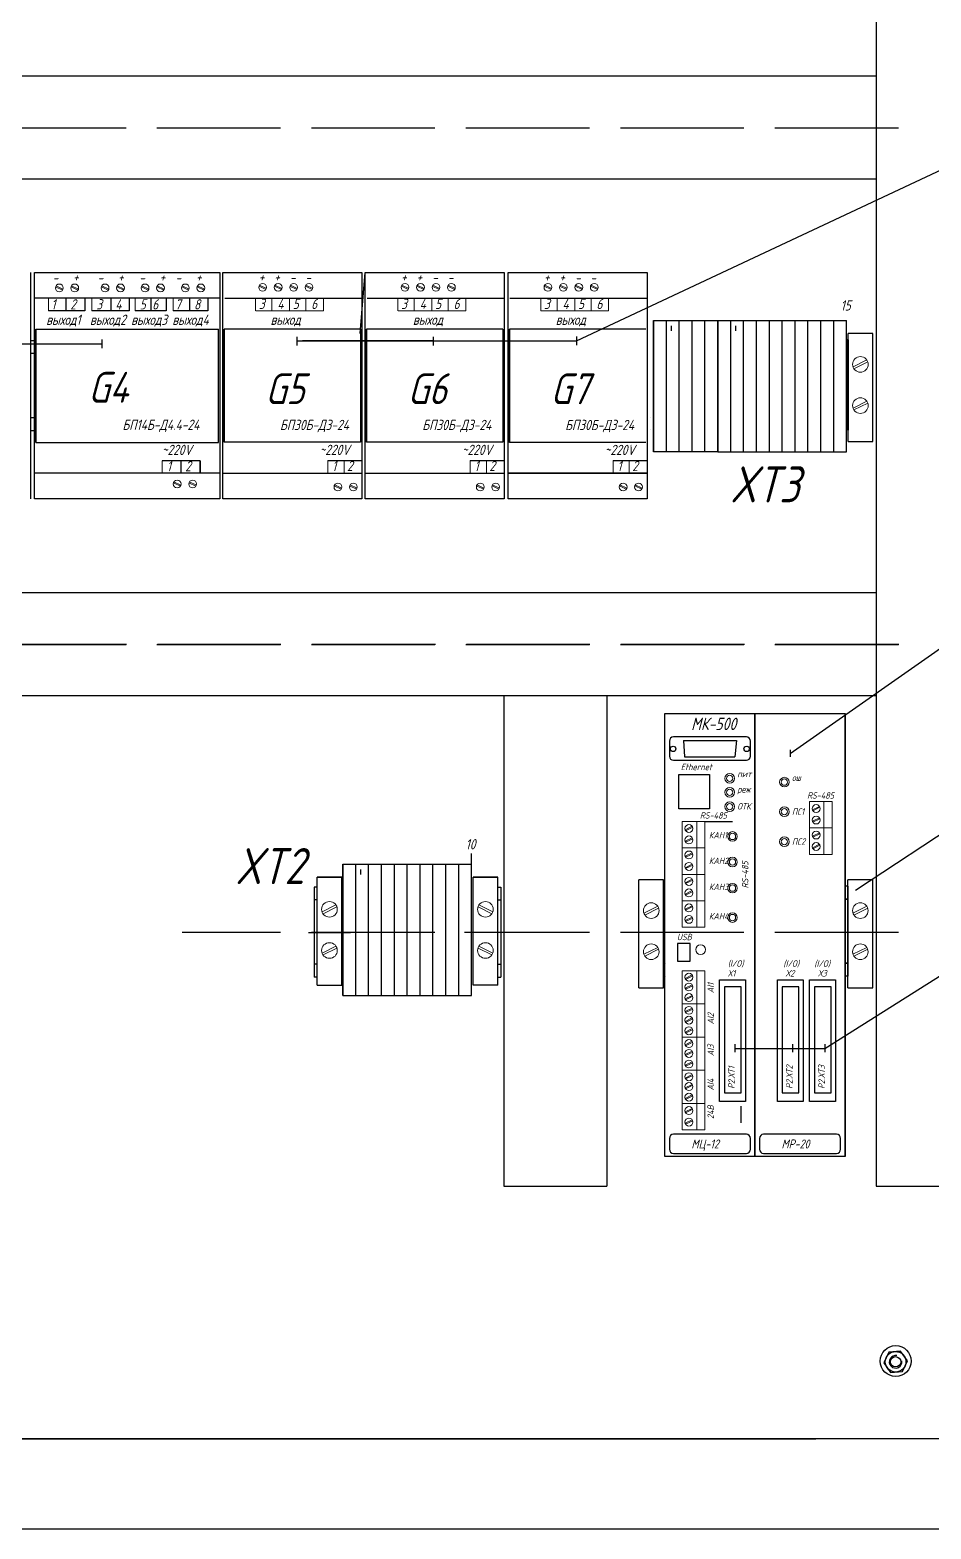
# Model space of a CAD drawing. Header units: millimetres. Extents: x 1012 to 5632, y 4 to 1530.
# Drawn here: x 1228.4 to 1315.9, y 1234.6 to 1380.2 of the extents above; entities that cross this region are included whole.
import ezdxf

# ---------------------------------------------------------------- set-up
doc = ezdxf.new("R2010")
doc.units = ezdxf.units.MM
doc.linetypes.add('ACAD_ISO02W100', pattern=[15, 12, -3])
doc.layers.add('АСУТП', color=7, linetype='Continuous')
doc.styles.add('GOST тип А', font='GOST_A.TTF', dxfattribs={"oblique": 15})
doc.styles.get("Standard").update_dxf_attribs({"font": 'GOST_A.TTF', "width": 0.8, "oblique": 15, "height": 3})

msp = doc.modelspace()

# ---------------------------------------------------------------- linework, layer by layer
at = {"color": 7, "lineweight": 30}
for p, q in [((1310.6068, 1465.7103), (1310.6068, 1267.8963)), ((1184.3568, 1375.7716), (1310.6068, 1375.7716)), ((1184.3568, 1365.7716), (1310.6068, 1365.7716)), ((1228.4878, 1356.6721), (1228.4878, 1334.6721)), ((1228.8563, 1334.6721), (1228.8563, 1356.6721)), ((1228.8563, 1334.6721), (1228.8563, 1356.6721)), ((1228.8563, 1356.6721), (1246.8563, 1356.6721)), ((1246.8563, 1356.6721), (1246.8563, 1334.6721)), ((1247.1557, 1334.6769), (1247.1557, 1356.6769)), ((1247.1557, 1356.6769), (1260.6557, 1356.6769)), ((1247.1557, 1334.6769), (1247.1557, 1356.6769)), ((1260.6557, 1356.6769), (1260.6557, 1334.6769)), ((1260.9779, 1334.6769), (1260.9779, 1356.6769)), ((1260.9779, 1356.6769), (1274.4779, 1356.6769)), ((1260.9779, 1334.6769), (1260.9779, 1356.6769)), ((1274.4779, 1356.6769), (1274.4779, 1334.6769)), ((1274.8496, 1334.6721), (1274.8496, 1356.6721)), ((1274.8496, 1356.6721), (1288.3496, 1356.6721)), ((1274.8496, 1334.6721), (1274.8496, 1356.6721)), ((1288.3496, 1356.6721), (1288.3496, 1334.6721)), ((1288.9714, 1339.2456), (1288.9714, 1351.9956)), ((1288.9714, 1351.9956), (1288.9714, 1339.2456)), ((1288.9714, 1339.2456), (1288.9714, 1351.9956)), ((1288.9714, 1339.2456), (1288.9714, 1351.9956)), ((1288.9714, 1351.9956), (1288.9714, 1339.2456)), ((1288.9714, 1339.2456), (1288.9714, 1351.9956)), ((1288.9714, 1339.2456), (1288.9714, 1351.9956)), ((1288.9714, 1339.2456), (1288.9714, 1351.9956)), ((1290.2214, 1339.2456), (1290.2214, 1351.9956)), ((1290.2214, 1339.2456), (1290.2214, 1351.9956)), ((1291.4714, 1339.2456), (1291.4714, 1351.9956)), ((1291.4714, 1339.2456), (1291.4714, 1351.9956)), ((1292.7214, 1339.2456), (1292.7214, 1351.9956)), ((1292.7214, 1339.2456), (1292.7214, 1351.9956)), ((1293.9714, 1339.2456), (1293.9714, 1351.9956)), ((1293.9714, 1339.2456), (1293.9714, 1351.9956)), ((1295.2214, 1339.2456), (1295.2214, 1351.9956)), ((1295.2214, 1351.9956), (1295.2214, 1339.2456)), ((1295.2214, 1339.2456), (1295.2214, 1351.9956)), ((1295.2214, 1339.2456), (1295.2214, 1351.9956)), ((1295.2214, 1351.9956), (1295.2214, 1339.2456)), ((1295.2214, 1339.2456), (1295.2214, 1351.9956)), ((1295.2214, 1339.2456), (1295.2214, 1351.9956)), ((1295.2214, 1339.2456), (1295.2214, 1351.9956)), ((1296.4714, 1339.2456), (1296.4714, 1351.9956)), ((1296.4714, 1339.2456), (1296.4714, 1351.9956)), ((1297.7214, 1339.2456), (1297.7214, 1351.9956)), ((1297.7214, 1339.2456), (1297.7214, 1351.9956)), ((1298.9714, 1339.2456), (1298.9714, 1351.9956)), ((1298.9714, 1339.2456), (1298.9714, 1351.9956)), ((1300.2214, 1339.2456), (1300.2214, 1351.9956)), ((1300.2214, 1339.2456), (1300.2214, 1351.9956)), ((1301.4714, 1339.2456), (1301.4714, 1351.9956)), ((1301.4714, 1339.2456), (1301.4714, 1351.9956)), ((1302.7214, 1339.2456), (1302.7214, 1351.9956)), ((1302.7214, 1339.2456), (1302.7214, 1351.9956)), ((1303.9714, 1339.2456), (1303.9714, 1351.9956)), ((1303.9714, 1339.2456), (1303.9714, 1351.9956)), ((1305.2214, 1339.2456), (1305.2214, 1351.9956)), ((1305.2214, 1339.2456), (1305.2214, 1351.9956)), ((1306.4714, 1339.2456), (1306.4714, 1351.9956)), ((1306.4714, 1339.2456), (1306.4714, 1351.9956)), ((1307.7214, 1339.2456), (1307.7214, 1351.9956)), ((1260.6232, 1350.8486), (1260.6232, 1350.8486)), ((1274.495, 1350.8438), (1274.495, 1350.8438)), ((1288.9714, 1339.2456), (1288.9714, 1350.7456)), ((1288.9714, 1350.7456), (1288.9714, 1339.2456)), ((1288.9714, 1339.2456), (1288.9714, 1350.7456)), ((1288.9714, 1339.2456), (1288.9714, 1350.7456)), ((1288.9714, 1339.2456), (1288.9714, 1350.7456)), ((1288.9714, 1350.7456), (1288.9714, 1339.2456)), ((1288.9714, 1339.2456), (1288.9714, 1350.7456)), ((1295.2214, 1339.2456), (1295.2214, 1350.7456)), ((1295.2214, 1350.7456), (1295.2214, 1339.2456)), ((1295.2214, 1339.2456), (1295.2214, 1350.7456)), ((1295.2214, 1339.2456), (1295.2214, 1350.7456)), ((1295.2214, 1339.2456), (1295.2214, 1350.7456)), ((1295.2214, 1350.7456), (1295.2214, 1339.2456)), ((1295.2214, 1339.2456), (1295.2214, 1350.7456)), ((1307.8665, 1340.2456), (1307.8665, 1350.7456)), ((1310.2665, 1350.7456), (1307.8665, 1350.7456)), ((1307.8665, 1340.2456), (1307.8665, 1350.7456)), ((1310.2665, 1340.2456), (1310.2665, 1350.7456)), ((1228.8563, 1350.0471), (1228.4878, 1350.0471)), ((1247.0854, 1350.1343), (1247.0854, 1350.1343)), ((1247.0854, 1348.8843), (1247.0854, 1348.8843)), ((1260.6232, 1348.8843), (1260.6232, 1348.8843)), ((1274.495, 1348.8795), (1274.495, 1348.8795)), ((1307.8581, 1350.1247), (1307.6926, 1350.1247)), ((1307.6926, 1348.8747), (1307.8581, 1348.8747)), ((1307.6941, 1350.1247), (1307.6941, 1350.1247)), ((1307.8581, 1350.1247), (1307.6941, 1350.1247)), ((1307.6941, 1348.8747), (1307.8581, 1348.8747)), ((1307.8581, 1348.8747), (1307.6941, 1348.8747)), ((1307.8581, 1341.3747), (1307.8581, 1350.1247)), ((1307.8665, 1350.1206), (1307.8665, 1350.1206)), ((1307.8665, 1350.1206), (1307.8665, 1341.3706)), ((1307.8665, 1348.8706), (1307.8665, 1348.8706)), ((1228.8563, 1348.7971), (1228.4878, 1348.7971)), ((1228.8563, 1342.5471), (1228.4878, 1342.5471)), ((1247.0854, 1342.6343), (1247.0854, 1342.6343)), ((1260.9076, 1342.6343), (1260.9076, 1342.6343)), ((1274.7793, 1342.6295), (1274.7793, 1342.6295)), ((1288.651, 1342.6247), (1288.651, 1342.6247)), ((1307.6785, 1342.6247), (1307.6785, 1342.6247)), ((1307.6926, 1342.6247), (1307.8581, 1342.6247)), ((1307.6941, 1342.6247), (1307.8581, 1342.6247)), ((1307.8581, 1342.6247), (1307.6941, 1342.6247)), ((1307.8665, 1342.6206), (1307.8665, 1342.6206)), ((1228.8563, 1341.2971), (1228.4878, 1341.2971)), ((1247.0854, 1341.3843), (1247.0854, 1341.3843)), ((1260.9076, 1341.3843), (1260.9076, 1341.3843)), ((1274.7793, 1341.3795), (1274.7793, 1341.3795)), ((1288.651, 1341.3747), (1288.651, 1341.3747)), ((1307.6785, 1341.3747), (1307.6785, 1341.3747)), ((1307.8425, 1341.3747), (1307.6785, 1341.3747)), ((1307.8665, 1341.3706), (1307.8665, 1341.3706)), ((1307.8665, 1340.2456), (1310.2665, 1340.2456)), ((1246.8563, 1334.6721), (1228.8563, 1334.6721)), ((1260.6557, 1334.6769), (1247.1557, 1334.6769)), ((1274.4779, 1334.6769), (1260.9779, 1334.6769)), ((1288.3496, 1334.6721), (1274.8496, 1334.6721)), ((1288.3496, 1334.6721), (1274.8496, 1334.6721)), ((1184.3568, 1325.588), (1285.1282, 1325.588)), ((1184.3568, 1325.588), (1310.6068, 1325.588)), ((1184.3568, 1315.588), (1285.1282, 1315.588)), ((1184.3568, 1315.588), (1285.1282, 1315.588)), ((1184.3568, 1315.588), (1310.6068, 1315.588)), ((1274.4323, 1315.588), (1274.4323, 1267.8963)), ((1284.4323, 1315.588), (1284.4323, 1267.8963)), ((1290.0766, 1313.8371), (1298.8266, 1313.8371)), ((1290.0766, 1270.7734), (1290.0766, 1313.8371)), ((1298.8266, 1270.7734), (1298.8266, 1313.8371)), ((1298.8266, 1313.8371), (1298.8266, 1270.7734)), ((1298.8266, 1313.8371), (1298.8266, 1270.7734)), ((1298.8266, 1270.7734), (1298.8266, 1313.8371)), ((1298.8266, 1313.8371), (1307.5766, 1313.8371)), ((1298.8266, 1270.7734), (1298.8266, 1313.8371)), ((1307.5766, 1270.7734), (1307.5766, 1313.8371)), ((1307.5766, 1313.8371), (1307.5766, 1270.7734)), ((1307.5766, 1313.8371), (1307.5766, 1270.7734)), ((1307.5766, 1270.7734), (1307.5766, 1313.8371)), ((1256.3072, 1287.4224), (1256.3072, 1297.9224)), ((1256.3072, 1297.9224), (1258.7072, 1297.9224)), ((1258.7072, 1287.4224), (1258.7072, 1297.9224)), ((1258.8072, 1286.4224), (1258.8072, 1299.1724)), ((1258.8072, 1299.1724), (1258.8072, 1286.4224)), ((1258.8072, 1286.4224), (1258.8072, 1299.1724)), ((1258.8072, 1286.4224), (1258.8072, 1299.1724)), ((1258.8072, 1299.1724), (1258.8072, 1286.4224)), ((1258.8072, 1286.4224), (1258.8072, 1299.1724)), ((1258.8072, 1286.4224), (1258.8072, 1299.1724)), ((1258.8072, 1286.4224), (1258.8072, 1299.1724)), ((1258.8072, 1286.4224), (1258.8072, 1297.9224)), ((1258.8072, 1297.9224), (1258.8072, 1286.4224)), ((1258.8072, 1286.4224), (1258.8072, 1297.9224)), ((1258.8072, 1286.4224), (1258.8072, 1297.9224)), ((1258.8072, 1286.4224), (1258.8072, 1297.9224)), ((1258.8072, 1297.9224), (1258.8072, 1286.4224)), ((1258.8072, 1286.4224), (1258.8072, 1297.9224)), ((1260.0572, 1286.4224), (1260.0572, 1299.1724)), ((1260.0572, 1286.4224), (1260.0572, 1299.1724)), ((1261.3072, 1286.4224), (1261.3072, 1299.1724)), ((1261.3072, 1286.4224), (1261.3072, 1299.1724)), ((1262.5572, 1286.4224), (1262.5572, 1299.1724)), ((1262.5572, 1286.4224), (1262.5572, 1299.1724)), ((1263.8072, 1286.4224), (1263.8072, 1299.1724)), ((1263.8072, 1286.4224), (1263.8072, 1299.1724)), ((1265.0572, 1286.4224), (1265.0572, 1299.1724)), ((1265.0572, 1286.4224), (1265.0572, 1299.1724)), ((1266.3072, 1286.4224), (1266.3072, 1299.1724)), ((1266.3072, 1286.4224), (1266.3072, 1299.1724)), ((1267.5572, 1286.4224), (1267.5572, 1299.1724)), ((1267.5572, 1286.4224), (1267.5572, 1299.1724)), ((1268.8072, 1286.4224), (1268.8072, 1299.1724)), ((1268.8072, 1286.4224), (1268.8072, 1299.1724)), ((1270.0572, 1286.4224), (1270.0572, 1299.1724)), ((1270.0572, 1286.4224), (1270.0572, 1299.1724)), ((1271.3072, 1286.4224), (1271.3072, 1299.1724)), ((1271.4523, 1287.4224), (1271.4523, 1297.9224)), ((1273.8523, 1297.9224), (1271.4523, 1297.9224)), ((1273.8523, 1287.4224), (1273.8523, 1297.9224)), ((1256.3072, 1296.9538), (1256.0268, 1296.9538)), ((1256.0268, 1296.9538), (1256.0268, 1288.2038)), ((1273.8523, 1296.9538), (1274.1327, 1296.9538)), ((1274.1327, 1296.9538), (1274.1327, 1288.2038)), ((1289.9523, 1297.6682), (1287.5523, 1297.6682)), ((1287.5523, 1287.1682), (1287.5523, 1297.6682)), ((1289.9523, 1287.1682), (1289.9523, 1297.6682)), ((1289.9643, 1297.0473), (1289.9643, 1297.0473)), ((1290.0766, 1297.0473), (1289.9643, 1297.0473)), ((1307.8499, 1297.0473), (1307.6844, 1297.0473)), ((1307.6858, 1297.0473), (1307.6858, 1297.0473)), ((1307.8499, 1297.0473), (1307.6858, 1297.0473)), ((1307.8499, 1288.2973), (1307.8499, 1297.0473)), ((1307.8583, 1287.1682), (1307.8583, 1297.6682)), ((1310.2583, 1297.6682), (1307.8583, 1297.6682)), ((1307.8583, 1297.0432), (1307.8583, 1297.0432)), ((1307.8583, 1297.0432), (1307.8583, 1288.2932)), ((1310.2583, 1287.1682), (1310.2583, 1297.6682)), ((1256.3072, 1295.7038), (1256.0268, 1295.7038)), ((1273.8523, 1295.7038), (1274.1327, 1295.7038)), ((1290.0766, 1295.7973), (1289.9643, 1295.7973)), ((1307.6844, 1295.7973), (1307.8499, 1295.7973)), ((1307.6858, 1295.7973), (1307.8499, 1295.7973)), ((1307.8499, 1295.7973), (1307.6858, 1295.7973)), ((1307.8583, 1295.7932), (1307.8583, 1295.7932)), ((1256.3072, 1289.4538), (1256.0268, 1289.4538)), ((1273.8523, 1289.4538), (1274.1327, 1289.4538)), ((1289.9628, 1289.5473), (1290.0766, 1289.5473)), ((1289.9643, 1289.5473), (1290.0766, 1289.5473)), ((1290.0766, 1289.5473), (1289.9643, 1289.5473)), ((1290.1367, 1289.5432), (1290.1367, 1289.5432)), ((1307.6844, 1289.5473), (1307.8499, 1289.5473)), ((1307.6858, 1289.5473), (1307.8499, 1289.5473)), ((1307.8499, 1289.5473), (1307.6858, 1289.5473)), ((1307.8583, 1289.5432), (1307.8583, 1289.5432)), ((1256.3072, 1288.2038), (1256.0268, 1288.2038)), ((1273.8523, 1288.2038), (1274.1327, 1288.2038)), ((1290.0766, 1288.2973), (1289.9486, 1288.2973)), ((1290.1367, 1288.2932), (1290.1367, 1288.2932)), ((1307.8343, 1288.2973), (1307.6702, 1288.2973)), ((1307.8583, 1288.2932), (1307.8583, 1288.2932)), ((1256.3072, 1287.4224), (1258.7072, 1287.4224)), ((1273.8523, 1287.4224), (1271.4523, 1287.4224)), ((1287.5523, 1287.1682), (1289.9523, 1287.1682)), ((1307.8583, 1287.1682), (1310.2583, 1287.1682)), ((1298.8266, 1270.7734), (1290.0766, 1270.7734)), ((1307.5766, 1270.7734), (1298.8266, 1270.7734)), ((1274.4323, 1267.8963), (1284.4323, 1267.8963)), ((1310.6068, 1267.8963), (1320.6068, 1267.8963)), ((1319.6068, 1243.3302), (1175.3568, 1243.3302)), ((1328.7318, 1234.5802), (1166.2318, 1234.5802))]:
    msp.add_line(p, q, dxfattribs=at)
at = {"color": 7}
for p, q in [((1281.5111, 1350.0403), (1333.7457, 1374.5822)), ((1247.1557, 1350.0471), (1247.1557, 1356.6769)), ((1260.5008, 1350.7614), (1260.9779, 1356.6769)), ((1246.8563, 1354.1721), (1228.8563, 1354.1721)), ((1231.9029, 1354.1721), (1231.9029, 1352.9563)), ((1233.7448, 1354.1721), (1233.7448, 1352.9563)), ((1236.2695, 1354.1721), (1236.2695, 1352.9563)), ((1238.0482, 1354.1721), (1238.0482, 1352.9563)), ((1240.1678, 1354.1721), (1240.1678, 1352.9563)), ((1241.6433, 1354.1721), (1241.6433, 1352.9563)), ((1243.918, 1354.1721), (1243.918, 1352.9563)), ((1245.6967, 1354.1721), (1245.6967, 1352.9563)), ((1247.3376, 1354.1769), (1260.588, 1354.1769)), ((1250.3334, 1354.1769), (1256.9199, 1354.1769)), ((1250.3334, 1354.1769), (1256.9199, 1354.1769)), ((1250.3334, 1354.1769), (1256.9199, 1354.1769)), ((1250.3334, 1354.1769), (1256.9199, 1354.1769)), ((1261.1598, 1354.1769), (1274.4102, 1354.1769)), ((1264.1555, 1354.1769), (1270.742, 1354.1769)), ((1264.1555, 1354.1769), (1270.742, 1354.1769)), ((1264.1555, 1354.1769), (1270.742, 1354.1769)), ((1264.1555, 1354.1769), (1270.742, 1354.1769)), ((1275.0315, 1354.1721), (1288.2819, 1354.1721)), ((1278.0273, 1354.1721), (1284.6137, 1354.1721)), ((1278.0273, 1354.1721), (1284.6137, 1354.1721)), ((1278.0273, 1354.1721), (1284.6137, 1354.1721)), ((1278.0273, 1354.1721), (1284.6137, 1354.1721)), ((1231.9029, 1352.9563), (1230.2227, 1352.9563)), ((1233.7448, 1352.9563), (1231.9029, 1352.9563)), ((1236.2695, 1352.9563), (1234.4277, 1352.9563)), ((1238.0482, 1352.9563), (1236.2695, 1352.9563)), ((1240.4846, 1352.9563), (1238.6428, 1352.9563)), ((1241.6433, 1352.9563), (1240.4846, 1352.9563)), ((1243.918, 1352.9563), (1242.3262, 1352.9563)), ((1245.6967, 1352.9563), (1243.918, 1352.9563)), ((1288.9714, 1351.9956), (1288.9714, 1351.9956)), ((1288.9714, 1351.9956), (1297.7214, 1351.9956)), ((1295.2214, 1351.9956), (1295.2214, 1351.9956)), ((1295.2214, 1351.9956), (1307.7214, 1351.9956)), ((1228.9813, 1351.1721), (1228.9813, 1340.1721)), ((1228.9813, 1340.1721), (1228.9813, 1351.1721)), ((1228.9813, 1351.1721), (1246.7313, 1351.1721)), ((1246.7313, 1340.1721), (1246.7313, 1351.1721)), ((1260.5307, 1351.1769), (1247.2807, 1351.1769)), ((1247.2807, 1340.1769), (1247.2807, 1351.1769)), ((1247.2807, 1351.1769), (1247.2807, 1340.1769)), ((1260.5307, 1351.1769), (1247.2807, 1351.1769)), ((1254.3289, 1350.4333), (1254.3289, 1349.5968)), ((1260.5307, 1351.1769), (1260.5307, 1340.1769)), ((1274.3529, 1351.1769), (1261.1029, 1351.1769)), ((1261.1029, 1340.1769), (1261.1029, 1351.1769)), ((1261.1029, 1351.1769), (1261.1029, 1340.1769)), ((1274.3529, 1351.1769), (1261.1029, 1351.1769)), ((1267.5765, 1350.4333), (1267.5765, 1349.5968)), ((1274.3529, 1351.1769), (1274.3529, 1340.1769)), ((1288.2246, 1351.1721), (1274.9746, 1351.1721)), ((1274.9746, 1340.1721), (1274.9746, 1351.1721)), ((1274.9746, 1351.1721), (1274.9746, 1340.1721)), ((1288.2246, 1351.1721), (1274.9746, 1351.1721)), ((1281.5111, 1350.4494), (1281.5111, 1349.6128)), ((1290.6995, 1351.4964), (1290.6995, 1350.9964)), ((1296.9495, 1351.4964), (1296.9495, 1350.9964)), ((1217.4892, 1349.747), (1235.3743, 1349.7315)), ((1235.3987, 1350.1625), (1235.3987, 1349.326)), ((1254.3289, 1350.0403), (1281.5111, 1350.0403)), ((1267.5765, 1350.0403), (1254.9009, 1350.0403)), ((1281.5111, 1350.1523), (1281.5111, 1350.1523)), ((1228.9813, 1340.1721), (1246.7313, 1340.1721)), ((1260.5307, 1340.1769), (1247.2807, 1340.1769)), ((1274.3529, 1340.1769), (1261.1029, 1340.1769)), ((1288.2246, 1340.1721), (1274.9746, 1340.1721)), ((1295.2214, 1339.2456), (1288.9714, 1339.2456)), ((1295.2214, 1339.2456), (1307.7214, 1339.2456)), ((1307.7214, 1339.2456), (1307.7214, 1339.2456)), ((1243.3467, 1337.1721), (1228.8563, 1337.1721)), ((1243.0967, 1338.388), (1241.2549, 1338.388)), ((1244.9386, 1338.388), (1243.0967, 1338.388)), ((1243.0967, 1337.1721), (1243.0967, 1338.388)), ((1246.8563, 1337.1721), (1243.0967, 1337.1721)), ((1244.9386, 1338.388), (1244.9386, 1337.1721)), ((1244.9386, 1337.1721), (1244.9386, 1338.388)), ((1247.1557, 1337.1769), (1260.6557, 1337.1769)), ((1257.3484, 1338.4061), (1260.6644, 1338.4061)), ((1258.1224, 1338.4061), (1260.6644, 1338.4061)), ((1258.1224, 1338.4061), (1260.6644, 1338.4061)), ((1258.1224, 1338.4061), (1260.6644, 1338.4061)), ((1260.9779, 1337.1769), (1274.4779, 1337.1769)), ((1271.1706, 1338.4061), (1274.4866, 1338.4061)), ((1271.9446, 1338.4061), (1274.4866, 1338.4061)), ((1271.9446, 1338.4061), (1274.4866, 1338.4061)), ((1271.9446, 1338.4061), (1274.4866, 1338.4061)), ((1288.3496, 1337.1721), (1274.8496, 1337.1721)), ((1274.8496, 1337.1721), (1288.3496, 1337.1721)), ((1285.0423, 1338.4014), (1288.3583, 1338.4014)), ((1285.8163, 1338.4014), (1288.3583, 1338.4014)), ((1285.8163, 1338.4014), (1288.3583, 1338.4014)), ((1285.8163, 1338.4014), (1288.3583, 1338.4014)), ((1302.2326, 1309.9206), (1333.4886, 1331.871)), ((1333.0805, 1312.8102), (1308.5923, 1296.6252)), ((1291.8766, 1311.2155), (1297.0109, 1311.2155)), ((1291.8766, 1311.2155), (1291.9963, 1309.6134)), ((1297.0271, 1311.2155), (1296.8627, 1309.6134)), ((1297.0109, 1311.2155), (1297.0271, 1311.2155)), ((1291.9963, 1309.6134), (1296.8627, 1309.6134)), ((1302.2326, 1310.2954), (1302.2326, 1309.6224)), ((1291.4463, 1307.8934), (1294.4064, 1307.8934)), ((1291.4463, 1304.5661), (1291.4463, 1307.8929)), ((1294.4064, 1307.8934), (1294.4064, 1304.5661)), ((1294.4064, 1304.5661), (1291.4463, 1304.5661)), ((1293.9578, 1303.3363), (1296.6348, 1303.3363)), ((1271.3072, 1299.1724), (1271.3072, 1300.2155)), ((1258.7072, 1297.9224), (1256.3072, 1297.9224)), ((1258.8072, 1299.1724), (1258.8072, 1299.1724)), ((1258.8072, 1299.1724), (1271.3072, 1299.1724)), ((1260.5354, 1298.6731), (1260.5354, 1298.1731)), ((1271.4523, 1297.9224), (1273.8523, 1297.9224)), ((1305.6121, 1281.2773), (1333.1285, 1298.6817)), ((1255.4639, 1292.5444), (1259.5367, 1292.5444)), ((1274.6956, 1292.5444), (1270.6229, 1292.5444)), ((1291.2937, 1291.4725), (1291.2937, 1289.743)), ((1292.5465, 1291.4725), (1291.2937, 1291.4725)), ((1292.5465, 1289.743), (1292.5465, 1291.4725)), ((1291.2937, 1289.743), (1292.5465, 1289.743)), ((1258.8072, 1286.4224), (1271.3072, 1286.4224)), ((1271.3072, 1286.4224), (1271.3072, 1286.4224)), ((1296.8621, 1281.2773), (1305.6121, 1281.2773)), ((1297.4686, 1275.6837), (1297.4686, 1274.0628)), ((1215.8443, 1243.3302), (1304.7235, 1243.3302))]:
    msp.add_line(p, q, dxfattribs=at)
at = {"color": 7, "linetype": 'ACAD_ISO02W100'}
for p, q in [((1312.7537, 1370.6943), (1181.5264, 1370.6943)), ((1312.7537, 1320.5108), (1181.5264, 1320.5108)), ((1312.7983, 1320.5254), (1181.571, 1320.5254)), ((1312.7537, 1292.5444), (1243.1867, 1292.5444))]:
    msp.add_line(p, q, dxfattribs=at)
at = {"color": 7, "linetype": 'Continuous', "lineweight": 0}
for p, q in [((1231.5837, 1354.9624), (1230.9107, 1355.2978)), ((1231.5837, 1354.9624), (1230.9107, 1355.2978)), ((1231.6296, 1355.0547), (1230.9567, 1355.39)), ((1231.6296, 1355.0547), (1230.9567, 1355.39)), ((1233.0837, 1354.9624), (1232.4107, 1355.2978)), ((1233.0837, 1354.9624), (1232.4107, 1355.2978)), ((1233.1296, 1355.0547), (1232.4567, 1355.39)), ((1233.1296, 1355.0547), (1232.4567, 1355.39)), ((1236.0289, 1354.9624), (1235.3559, 1355.2978)), ((1236.0289, 1354.9624), (1235.3559, 1355.2978)), ((1236.0748, 1355.0547), (1235.4019, 1355.39)), ((1236.0748, 1355.0547), (1235.4019, 1355.39)), ((1237.5289, 1354.9624), (1236.8559, 1355.2978)), ((1237.5289, 1354.9624), (1236.8559, 1355.2978)), ((1237.5748, 1355.0547), (1236.9019, 1355.39)), ((1237.5748, 1355.0547), (1236.9019, 1355.39)), ((1239.9129, 1354.9624), (1239.2399, 1355.2978)), ((1239.9129, 1354.9624), (1239.2399, 1355.2978)), ((1239.9588, 1355.0547), (1239.2858, 1355.39)), ((1239.9588, 1355.0547), (1239.2858, 1355.39)), ((1241.4129, 1354.9624), (1240.7399, 1355.2978)), ((1241.4129, 1354.9624), (1240.7399, 1355.2978)), ((1241.4588, 1355.0547), (1240.7858, 1355.39)), ((1241.4588, 1355.0547), (1240.7858, 1355.39)), ((1243.8269, 1354.9624), (1243.154, 1355.2978)), ((1243.8269, 1354.9624), (1243.154, 1355.2978)), ((1243.8729, 1355.0547), (1243.1999, 1355.39)), ((1243.8729, 1355.0547), (1243.1999, 1355.39)), ((1245.3269, 1354.9624), (1244.654, 1355.2978)), ((1245.3269, 1354.9624), (1244.654, 1355.2978)), ((1245.3729, 1355.0547), (1244.6999, 1355.39)), ((1245.3729, 1355.0547), (1244.6999, 1355.39)), ((1251.3385, 1355.0248), (1250.6656, 1355.3601)), ((1251.3385, 1355.0248), (1250.6656, 1355.3601)), ((1251.3845, 1355.117), (1250.7115, 1355.4523)), ((1251.3845, 1355.117), (1250.7115, 1355.4523)), ((1252.8385, 1355.0248), (1252.1656, 1355.3601)), ((1252.8385, 1355.0248), (1252.1656, 1355.3601)), ((1252.8845, 1355.117), (1252.2115, 1355.4523)), ((1252.8845, 1355.117), (1252.2115, 1355.4523)), ((1254.3385, 1355.0248), (1253.6656, 1355.3601)), ((1254.3385, 1355.0248), (1253.6656, 1355.3601)), ((1254.3845, 1355.117), (1253.7115, 1355.4523)), ((1254.3845, 1355.117), (1253.7115, 1355.4523)), ((1255.8385, 1355.0248), (1255.1656, 1355.3601)), ((1255.8385, 1355.0248), (1255.1656, 1355.3601)), ((1255.8845, 1355.117), (1255.2115, 1355.4523)), ((1255.8845, 1355.117), (1255.2115, 1355.4523)), ((1265.1607, 1355.0248), (1264.4877, 1355.3601)), ((1265.1607, 1355.0248), (1264.4877, 1355.3601)), ((1265.2066, 1355.117), (1264.5337, 1355.4523)), ((1265.2066, 1355.117), (1264.5337, 1355.4523)), ((1266.6607, 1355.0248), (1265.9877, 1355.3601)), ((1266.6607, 1355.0248), (1265.9877, 1355.3601)), ((1266.7066, 1355.117), (1266.0337, 1355.4523)), ((1266.7066, 1355.117), (1266.0337, 1355.4523)), ((1268.1607, 1355.0248), (1267.4877, 1355.3601)), ((1268.1607, 1355.0248), (1267.4877, 1355.3601)), ((1268.2066, 1355.117), (1267.5337, 1355.4523)), ((1268.2066, 1355.117), (1267.5337, 1355.4523)), ((1269.6607, 1355.0248), (1268.9877, 1355.3601)), ((1269.6607, 1355.0248), (1268.9877, 1355.3601)), ((1269.7066, 1355.117), (1269.0337, 1355.4523)), ((1269.7066, 1355.117), (1269.0337, 1355.4523)), ((1279.0324, 1355.02), (1278.3594, 1355.3553)), ((1279.0324, 1355.02), (1278.3594, 1355.3553)), ((1279.0784, 1355.1122), (1278.4054, 1355.4475)), ((1279.0784, 1355.1122), (1278.4054, 1355.4475)), ((1280.5324, 1355.02), (1279.8594, 1355.3553)), ((1280.5324, 1355.02), (1279.8594, 1355.3553)), ((1280.5784, 1355.1122), (1279.9054, 1355.4475)), ((1280.5784, 1355.1122), (1279.9054, 1355.4475)), ((1282.0324, 1355.02), (1281.3594, 1355.3553)), ((1282.0324, 1355.02), (1281.3594, 1355.3553)), ((1282.0784, 1355.1122), (1281.4054, 1355.4475)), ((1282.0784, 1355.1122), (1281.4054, 1355.4475)), ((1283.5324, 1355.02), (1282.8594, 1355.3553)), ((1283.5324, 1355.02), (1282.8594, 1355.3553)), ((1283.5784, 1355.1122), (1282.9054, 1355.4475)), ((1283.5784, 1355.1122), (1282.9054, 1355.4475)), ((1228.8563, 1354.1721), (1245.6063, 1354.1721)), ((1230.2227, 1354.1721), (1230.2227, 1352.9563)), ((1230.2227, 1352.9563), (1230.2227, 1354.1721)), ((1231.9029, 1352.9563), (1231.9029, 1354.1721)), ((1231.9029, 1354.1721), (1233.7448, 1354.1721)), ((1234.4277, 1352.9563), (1234.4277, 1354.1721)), ((1234.4277, 1354.1721), (1236.2695, 1354.1721)), ((1236.2695, 1352.9563), (1236.2695, 1354.1721)), ((1236.2695, 1354.1721), (1238.0482, 1354.1721)), ((1238.6428, 1352.9563), (1238.6428, 1354.1721)), ((1238.6428, 1354.1721), (1240.4846, 1354.1721)), ((1240.4846, 1354.1721), (1241.6433, 1354.1721)), ((1242.0762, 1354.1721), (1243.918, 1354.1721)), ((1242.3262, 1352.9563), (1242.3262, 1354.1721)), ((1243.918, 1352.9563), (1243.918, 1354.1721)), ((1243.918, 1354.1721), (1245.6967, 1354.1721)), ((1250.3334, 1354.1769), (1250.3334, 1352.9611)), ((1251.9194, 1354.1769), (1251.9194, 1352.9611)), ((1253.6266, 1354.1769), (1253.6266, 1352.9611)), ((1255.2126, 1354.1769), (1255.2126, 1352.9611)), ((1256.9199, 1354.1769), (1256.9199, 1352.9611)), ((1264.1555, 1354.1769), (1264.1555, 1352.9611)), ((1265.7415, 1354.1769), (1265.7415, 1352.9611)), ((1267.4488, 1354.1769), (1267.4488, 1352.9611)), ((1269.0348, 1354.1769), (1269.0348, 1352.9611)), ((1270.742, 1354.1769), (1270.742, 1352.9611)), ((1278.0273, 1354.1721), (1278.0273, 1352.9563)), ((1279.6133, 1354.1721), (1279.6133, 1352.9563)), ((1281.3205, 1354.1721), (1281.3205, 1352.9563)), ((1282.9065, 1354.1721), (1282.9065, 1352.9563)), ((1284.6137, 1354.1721), (1284.6137, 1352.9563)), ((1253.6266, 1352.9611), (1250.3534, 1352.9611)), ((1256.9199, 1352.9611), (1253.6466, 1352.9611)), ((1267.4488, 1352.9611), (1264.1755, 1352.9611)), ((1270.742, 1352.9611), (1267.4688, 1352.9611)), ((1281.3205, 1352.9563), (1278.0473, 1352.9563)), ((1284.6137, 1352.9563), (1281.3405, 1352.9563)), ((1308.3476, 1347.5025), (1309.6935, 1348.1731)), ((1308.4395, 1347.318), (1309.7854, 1347.9887)), ((1308.3476, 1343.5025), (1309.6935, 1344.1731)), ((1308.4395, 1343.318), (1309.7854, 1343.9887)), ((1241.2549, 1338.388), (1241.2549, 1337.1721)), ((1241.2549, 1337.1721), (1243.0967, 1337.1721)), ((1243.0967, 1338.388), (1243.0967, 1337.1721)), ((1243.0967, 1337.1721), (1244.9386, 1337.1721)), ((1257.3484, 1338.4061), (1257.3484, 1337.1903)), ((1260.6644, 1337.1903), (1257.3484, 1337.1903)), ((1258.9303, 1338.4061), (1258.9303, 1337.1903)), ((1260.6644, 1338.4061), (1260.6644, 1337.1903)), ((1271.1706, 1338.4061), (1271.1706, 1337.1903)), ((1274.4866, 1337.1903), (1271.1706, 1337.1903)), ((1272.7524, 1338.4061), (1272.7524, 1337.1903)), ((1274.4866, 1338.4061), (1274.4866, 1337.1903)), ((1285.0423, 1338.4014), (1285.0423, 1337.1855)), ((1288.3583, 1337.1855), (1285.0423, 1337.1855)), ((1286.6241, 1338.4014), (1286.6241, 1337.1855)), ((1287.3667, 1337.1721), (1288.3496, 1337.1721)), ((1288.3583, 1338.4014), (1288.3583, 1337.1855)), ((1243.0319, 1335.9154), (1242.3589, 1336.2507)), ((1243.0319, 1335.9154), (1242.3589, 1336.2507)), ((1243.0778, 1336.0076), (1242.4048, 1336.3429)), ((1243.0778, 1336.0076), (1242.4048, 1336.3429)), ((1244.5319, 1335.9154), (1243.8589, 1336.2507)), ((1244.5319, 1335.9154), (1243.8589, 1336.2507)), ((1244.5778, 1336.0076), (1243.9048, 1336.3429)), ((1244.5778, 1336.0076), (1243.9048, 1336.3429)), ((1258.6405, 1335.6236), (1257.9675, 1335.9589)), ((1258.6405, 1335.6236), (1257.9675, 1335.9589)), ((1258.6864, 1335.7159), (1258.0135, 1336.0512)), ((1258.6864, 1335.7159), (1258.0135, 1336.0512)), ((1260.1405, 1335.6236), (1259.4675, 1335.9589)), ((1260.1405, 1335.6236), (1259.4675, 1335.9589)), ((1260.1864, 1335.7159), (1259.5135, 1336.0512)), ((1260.1864, 1335.7159), (1259.5135, 1336.0512)), ((1272.4626, 1335.6236), (1271.7897, 1335.9589)), ((1272.4626, 1335.6236), (1271.7897, 1335.9589)), ((1272.5086, 1335.7159), (1271.8356, 1336.0512)), ((1272.5086, 1335.7159), (1271.8356, 1336.0512)), ((1273.9626, 1335.6236), (1273.2897, 1335.9589)), ((1273.9626, 1335.6236), (1273.2897, 1335.9589)), ((1274.0086, 1335.7159), (1273.3356, 1336.0512)), ((1274.0086, 1335.7159), (1273.3356, 1336.0512)), ((1286.3344, 1335.6188), (1285.6614, 1335.9542)), ((1286.3344, 1335.6188), (1285.6614, 1335.9542)), ((1286.3803, 1335.7111), (1285.7074, 1336.0464)), ((1286.3803, 1335.7111), (1285.7074, 1336.0464)), ((1287.8344, 1335.6188), (1287.1614, 1335.9542)), ((1287.8344, 1335.6188), (1287.1614, 1335.9542)), ((1287.8803, 1335.7111), (1287.2074, 1336.0464)), ((1287.8803, 1335.7111), (1287.2074, 1336.0464)), ((1305.5277, 1305.2712), (1305.5277, 1302.6991)), ((1304.4078, 1304.4622), (1305.0892, 1304.8017)), ((1304.4078, 1303.3485), (1305.0892, 1303.688)), ((1304.4544, 1304.3689), (1305.1357, 1304.7084)), ((1292.0483, 1302.5273), (1292.7297, 1302.8668)), ((1292.0948, 1302.4339), (1292.7762, 1302.7734)), ((1293.1681, 1303.3363), (1293.1681, 1300.7642)), ((1304.4078, 1301.8901), (1305.0892, 1302.2296)), ((1304.4544, 1303.2551), (1305.1357, 1303.5946)), ((1305.5277, 1302.6991), (1305.5277, 1300.127)), ((1292.0483, 1301.4135), (1292.7297, 1301.753)), ((1292.0948, 1301.3201), (1292.7762, 1301.6597)), ((1293.1681, 1300.7642), (1293.1681, 1298.1921)), ((1304.4078, 1300.7764), (1305.0892, 1301.1159)), ((1304.4544, 1301.7968), (1305.1357, 1302.1363)), ((1304.4544, 1300.683), (1305.1357, 1301.0225)), ((1292.0483, 1299.9552), (1292.7297, 1300.2947)), ((1292.0948, 1299.8618), (1292.7762, 1300.2013)), ((1292.0483, 1298.8414), (1292.7297, 1299.1809)), ((1292.0948, 1298.748), (1292.7762, 1299.0876)), ((1293.1681, 1298.1921), (1293.1681, 1295.62)), ((1292.0483, 1297.3831), (1292.7297, 1297.7226)), ((1292.0483, 1296.2693), (1292.7297, 1296.6088)), ((1292.0948, 1297.2897), (1292.7762, 1297.6292)), ((1292.0948, 1296.1759), (1292.7762, 1296.5155)), ((1256.7883, 1294.5506), (1258.1342, 1295.2213)), ((1256.8802, 1294.3662), (1258.2262, 1295.0368)), ((1273.2794, 1294.3662), (1271.9334, 1295.0368)), ((1273.3713, 1294.5506), (1272.0253, 1295.2213)), ((1288.0334, 1294.4251), (1289.3793, 1295.0957)), ((1292.0483, 1294.811), (1292.7297, 1295.1505)), ((1292.0948, 1294.7176), (1292.7762, 1295.0571)), ((1293.1681, 1295.62), (1293.1681, 1293.0479)), ((1308.3393, 1294.4251), (1309.6853, 1295.0957)), ((1288.1253, 1294.2406), (1289.4712, 1294.9112)), ((1292.0483, 1293.6972), (1292.7297, 1294.0367)), ((1292.0948, 1293.6038), (1292.7762, 1293.9434)), ((1308.4312, 1294.2406), (1309.7772, 1294.9112)), ((1256.7883, 1290.5506), (1258.1342, 1291.2213)), ((1256.8802, 1290.3662), (1258.2262, 1291.0368)), ((1273.2794, 1290.3662), (1271.9334, 1291.0368)), ((1273.3713, 1290.5506), (1272.0253, 1291.2213)), ((1288.0334, 1290.4251), (1289.3793, 1291.0957)), ((1288.1253, 1290.2406), (1289.4712, 1290.9112)), ((1308.3393, 1290.4251), (1309.6853, 1291.0957)), ((1308.4312, 1290.2406), (1309.7772, 1290.9112)), ((1292.0483, 1288.0829), (1292.7297, 1288.4224)), ((1292.0948, 1287.9895), (1292.7762, 1288.329)), ((1293.1681, 1288.8307), (1293.1681, 1285.6043)), ((1292.0483, 1287.1262), (1292.7297, 1287.4657)), ((1292.0483, 1286.0975), (1292.7297, 1286.437)), ((1292.0948, 1287.0328), (1292.7762, 1287.3724)), ((1292.0948, 1286.0041), (1292.7762, 1286.3436)), ((1292.0483, 1284.8564), (1292.7297, 1285.1959)), ((1292.0948, 1284.763), (1292.7762, 1285.1025)), ((1293.1681, 1285.6043), (1293.1681, 1282.3778)), ((1292.0483, 1283.8998), (1292.7297, 1284.2393)), ((1292.0948, 1283.8064), (1292.7762, 1284.1459)), ((1292.0483, 1282.871), (1292.7297, 1283.2106)), ((1292.0483, 1281.6299), (1292.7297, 1281.9695)), ((1292.0948, 1282.7777), (1292.7762, 1283.1172)), ((1292.0948, 1281.5366), (1292.7762, 1281.8761)), ((1293.1681, 1282.3778), (1293.1681, 1279.1514)), ((1292.0483, 1280.6733), (1292.7297, 1281.0128)), ((1292.0948, 1280.5799), (1292.7762, 1280.9194)), ((1292.0483, 1279.6446), (1292.7297, 1279.9841)), ((1292.0948, 1279.5512), (1292.7762, 1279.8907)), ((1293.1681, 1279.1514), (1293.1681, 1275.9249)), ((1292.0483, 1278.4035), (1292.7297, 1278.743)), ((1292.0483, 1277.4468), (1292.7297, 1277.7864)), ((1292.0948, 1278.3101), (1292.7762, 1278.6496)), ((1292.0948, 1277.3535), (1292.7762, 1277.693)), ((1292.0483, 1276.4181), (1292.7297, 1276.7576)), ((1292.0948, 1276.3248), (1292.7762, 1276.6643)), ((1292.0483, 1275.1159), (1292.7297, 1275.4554)), ((1292.0948, 1275.0225), (1292.7762, 1275.362)), ((1293.1681, 1275.9249), (1293.1681, 1273.3528)), ((1292.0483, 1274.0021), (1292.7297, 1274.3417)), ((1292.0948, 1273.9088), (1292.7762, 1274.2483))]:
    msp.add_line(p, q, dxfattribs=at)
at = {"color": 7}
for points in [[(1290.9141, 1309.2765), (1297.9891, 1309.2765, 0.41421356), (1298.3891, 1309.6765), (1298.3891, 1311.1434, 0.41421356), (1297.9891, 1311.5434), (1290.9141, 1311.5434, 0.41421356), (1290.5141, 1311.1434), (1290.5141, 1309.6765, 0.41421356)], [(1290.9141, 1271.0842), (1297.9891, 1271.0842, 0.41421356), (1298.3891, 1271.4842), (1298.3891, 1272.5385, 0.41421356), (1297.9891, 1272.9385), (1290.9141, 1272.9385, 0.41421356), (1290.5141, 1272.5385), (1290.5141, 1271.4842, 0.41421356)], [(1299.6641, 1271.0842), (1306.7391, 1271.0842, 0.41421356), (1307.1391, 1271.4842), (1307.1391, 1272.5385, 0.41421356), (1306.7391, 1272.9385), (1299.6641, 1272.9385, 0.41421356), (1299.2641, 1272.5385), (1299.2641, 1271.4842, 0.41421356)]]:
    msp.add_lwpolyline(points, format="xyb", close=True, dxfattribs=at)
at = {"color": 7, "linetype": 'Continuous', "lineweight": 0}
for points in [[(1304.1128, 1305.2712), (1306.3173, 1305.2712), (1306.3173, 1302.6991), (1304.1128, 1302.6991)], [(1291.7533, 1303.3363), (1293.9578, 1303.3363), (1293.9578, 1300.7642), (1291.7533, 1300.7642)], [(1304.1128, 1302.6991), (1306.3173, 1302.6991), (1306.3173, 1300.127), (1304.1128, 1300.127)], [(1291.7533, 1300.7642), (1293.9578, 1300.7642), (1293.9578, 1298.1921), (1291.7533, 1298.1921)], [(1291.7533, 1298.1921), (1293.9578, 1298.1921), (1293.9578, 1295.62), (1291.7533, 1295.62)], [(1291.7533, 1295.62), (1293.9578, 1295.62), (1293.9578, 1293.0479), (1291.7533, 1293.0479)], [(1291.7533, 1288.8307), (1293.9578, 1288.8307), (1293.9578, 1285.6043), (1291.7533, 1285.6043)], [(1291.7533, 1285.6043), (1293.9578, 1285.6043), (1293.9578, 1282.3778), (1291.7533, 1282.3778)], [(1291.7533, 1282.3778), (1293.9578, 1282.3778), (1293.9578, 1279.1514), (1291.7533, 1279.1514)], [(1291.7533, 1279.1514), (1293.9578, 1279.1514), (1293.9578, 1275.9249), (1291.7533, 1275.9249)], [(1291.7533, 1275.9249), (1293.9578, 1275.9249), (1293.9578, 1273.3528), (1291.7533, 1273.3528)]]:
    msp.add_lwpolyline(points, close=True, dxfattribs=at)
at = {"color": 7}
for points in [[(1295.3815, 1287.9574), (1297.8991, 1287.9574), (1297.8991, 1276.111), (1295.3815, 1276.111)], [(1301.0005, 1287.9574), (1303.518, 1287.9574), (1303.518, 1276.111), (1301.0005, 1276.111)], [(1304.1315, 1287.9574), (1306.6491, 1287.9574), (1306.6491, 1276.111), (1304.1315, 1276.111)]]:
    msp.add_lwpolyline(points, close=True, dxfattribs=at)
at = {"color": 7, "lineweight": 30}
for points in [[(1297.4757, 1287.2563), (1295.8558, 1287.2563), (1295.8558, 1276.9632), (1297.4757, 1276.9632)], [(1303.0946, 1287.2563), (1301.4747, 1287.2563), (1301.4747, 1276.9632), (1303.0946, 1276.9632)], [(1306.2257, 1287.2563), (1304.6058, 1287.2563), (1304.6058, 1276.9632), (1306.2257, 1276.9632)], [(1311.8195, 1251.7761), (1311.3315, 1250.7296), (1311.9938, 1249.7837), (1313.1441, 1249.8843), (1313.6321, 1250.9308), (1312.9698, 1251.8767)]]:
    msp.add_lwpolyline(points, close=True, dxfattribs=at)
at = {"color": 7, "linetype": 'Continuous', "lineweight": 0}
for centre, radius in [((1231.2702, 1355.1762), 0.3795), ((1231.2702, 1355.1762), 0.3795), ((1232.7702, 1355.1762), 0.3795), ((1232.7702, 1355.1762), 0.3795), ((1235.7154, 1355.1762), 0.3795), ((1235.7154, 1355.1762), 0.3795), ((1237.2154, 1355.1762), 0.3795), ((1237.2154, 1355.1762), 0.3795), ((1239.5993, 1355.1762), 0.3795), ((1239.5993, 1355.1762), 0.3795), ((1241.0993, 1355.1762), 0.3795), ((1241.0993, 1355.1762), 0.3795), ((1243.5134, 1355.1762), 0.3795), ((1243.5134, 1355.1762), 0.3795), ((1245.0134, 1355.1762), 0.3795), ((1245.0134, 1355.1762), 0.3795), ((1251.025, 1355.2386), 0.3795), ((1251.025, 1355.2386), 0.3795), ((1252.525, 1355.2386), 0.3795), ((1252.525, 1355.2386), 0.3795), ((1254.025, 1355.2386), 0.3795), ((1254.025, 1355.2386), 0.3795), ((1255.525, 1355.2386), 0.3795), ((1255.525, 1355.2386), 0.3795), ((1264.8472, 1355.2386), 0.3795), ((1264.8472, 1355.2386), 0.3795), ((1266.3472, 1355.2386), 0.3795), ((1266.3472, 1355.2386), 0.3795), ((1267.8472, 1355.2386), 0.3795), ((1267.8472, 1355.2386), 0.3795), ((1269.3472, 1355.2386), 0.3795), ((1269.3472, 1355.2386), 0.3795), ((1278.7189, 1355.2338), 0.3795), ((1278.7189, 1355.2338), 0.3795), ((1280.2189, 1355.2338), 0.3795), ((1280.2189, 1355.2338), 0.3795), ((1281.7189, 1355.2338), 0.3795), ((1281.7189, 1355.2338), 0.3795), ((1283.2189, 1355.2338), 0.3795), ((1283.2189, 1355.2338), 0.3795), ((1309.0665, 1347.7456), 0.7589), ((1309.0665, 1343.7456), 0.7589), ((1242.7184, 1336.1291), 0.3795), ((1242.7184, 1336.1291), 0.3795), ((1244.2184, 1336.1291), 0.3795), ((1244.2184, 1336.1291), 0.3795), ((1258.327, 1335.8374), 0.3795), ((1258.327, 1335.8374), 0.3795), ((1259.827, 1335.8374), 0.3795), ((1259.827, 1335.8374), 0.3795), ((1272.1491, 1335.8374), 0.3795), ((1272.1491, 1335.8374), 0.3795), ((1273.6491, 1335.8374), 0.3795), ((1273.6491, 1335.8374), 0.3795), ((1286.0209, 1335.8326), 0.3795), ((1286.0209, 1335.8326), 0.3795), ((1287.5209, 1335.8326), 0.3795), ((1287.5209, 1335.8326), 0.3795), ((1296.3767, 1307.5203), 0.4651), ((1296.3767, 1306.1662), 0.4651), ((1296.3767, 1307.5203), 0.3059), ((1301.6838, 1307.1558), 0.4651), ((1301.6838, 1307.1558), 0.3059), ((1296.3767, 1304.7741), 0.4651), ((1296.3767, 1306.1662), 0.3059), ((1296.3767, 1304.7741), 0.3059), ((1301.6838, 1304.2817), 0.4651), ((1301.6838, 1304.2817), 0.3059), ((1304.7718, 1304.5853), 0.3842), ((1304.7718, 1303.4716), 0.3842), ((1292.4123, 1302.6503), 0.3842), ((1296.6454, 1301.8763), 0.4651), ((1304.7718, 1302.0132), 0.3842), ((1292.4123, 1301.5366), 0.3842), ((1296.6454, 1301.8763), 0.3059), ((1301.6838, 1301.3693), 0.4651), ((1301.6838, 1301.3693), 0.3059), ((1304.7718, 1300.8994), 0.3842), ((1292.4123, 1300.0782), 0.3842), ((1292.4123, 1298.9645), 0.3842), ((1296.6454, 1299.3882), 0.4651), ((1296.6454, 1299.3882), 0.3059), ((1292.4123, 1297.5061), 0.3842), ((1292.4123, 1296.3924), 0.3842), ((1296.6454, 1296.854), 0.4651), ((1296.6454, 1296.854), 0.3059), ((1257.5072, 1294.7937), 0.7589), ((1272.6523, 1294.7937), 0.7589), ((1288.7523, 1294.6682), 0.7589), ((1292.4123, 1294.934), 0.3842), ((1309.0583, 1294.6682), 0.7589), ((1292.4123, 1293.8203), 0.3842), ((1296.6454, 1293.9961), 0.4651), ((1296.6454, 1293.9961), 0.3059), ((1257.5072, 1290.7937), 0.7589), ((1272.6523, 1290.7937), 0.7589), ((1288.7523, 1290.6682), 0.7589), ((1293.5427, 1290.8827), 0.4743), ((1309.0583, 1290.6682), 0.7589), ((1292.4123, 1288.2059), 0.3842), ((1292.4123, 1287.2493), 0.3842), ((1292.4123, 1286.2206), 0.3842), ((1292.4123, 1284.9795), 0.3842), ((1292.4123, 1284.0228), 0.3842), ((1292.4123, 1282.9941), 0.3842), ((1292.4123, 1281.753), 0.3842), ((1292.4123, 1280.7964), 0.3842), ((1292.4123, 1279.7677), 0.3842), ((1292.4123, 1278.5266), 0.3842), ((1292.4123, 1277.5699), 0.3842), ((1292.4123, 1276.5412), 0.3842), ((1292.4123, 1275.239), 0.3842), ((1292.4123, 1274.1252), 0.3842)]:
    msp.add_circle(centre, radius, dxfattribs=at)
at = {"color": 7}
for centre in [(1290.877, 1310.384), (1298.0201, 1310.384)]:
    msp.add_circle(centre, 0.2627, dxfattribs=at)
at = {"color": 7, "lineweight": 30}
for centre, radius in [((1312.4963, 1250.8974), 1.5), ((1312.4818, 1250.8302), 1), ((1312.4818, 1250.8302), 1), ((1312.4818, 1250.8302), 1), ((1312.4818, 1250.8302), 0.5)]:
    msp.add_circle(centre, radius, dxfattribs=at)
at = {"color": 7}
msp.add_arc((1312.4818, 1250.8302), 0.6127, 77.654356, 9.494214, dxfattribs=at)
at = {"layer": 'АСУТП', "color": 7}
for p, q in [((1296.8621, 1281.6955), (1296.8621, 1280.9213)), ((1302.481, 1281.6955), (1302.481, 1280.9213)), ((1305.6121, 1281.6955), (1305.6121, 1280.9213))]:
    msp.add_line(p, q, dxfattribs=at)

# ---------------------------------------------------------------- texts
at = {"color": 7, "linetype": 'Continuous', "lineweight": 0, "style": 'GOST тип А', "oblique": 15}
for s, height, p in [('-', 1, (1230.6105, 1355.6758)), ('+', 1, (1232.5953, 1355.748)), ('-', 1, (1234.9771, 1355.6758)), ('+', 1, (1236.962, 1355.748)), ('-', 1, (1239.0208, 1355.6758)), ('+', 1, (1241.0056, 1355.748)), ('-', 1, (1242.5446, 1355.6758)), ('+', 1, (1244.5294, 1355.748)), ('+', 1, (1250.631, 1355.7528)), ('+', 1, (1252.131, 1355.7528)), ('-', 1, (1253.6462, 1355.6806)), ('-', 1, (1255.1462, 1355.6806)), ('+', 1, (1264.4531, 1355.7528)), ('+', 1, (1265.9531, 1355.7528)), ('-', 1, (1267.4683, 1355.6806)), ('-', 1, (1268.9683, 1355.6806)), ('+', 1, (1278.3249, 1355.748)), ('+', 1, (1279.8249, 1355.748)), ('-', 1, (1281.34, 1355.6758)), ('-', 1, (1282.84, 1355.6758)), ('1', 1, (1230.4947, 1353.0825)), ('2', 1, (1232.3366, 1353.0825)), ('3', 1, (1234.8614, 1353.0825)), ('4', 1, (1236.7032, 1353.0825)), ('5', 1, (1239.0764, 1353.0825)), ('6', 1, (1240.2937, 1353.0825)), ('7', 1, (1242.5099, 1353.0825)), ('8', 1, (1244.3517, 1353.0825)), ('3', 1, (1250.6488, 1353.1296)), ('4', 1, (1252.4402, 1353.1296)), ('5', 1, (1253.942, 1353.1296)), ('6', 1, (1255.7334, 1353.1296)), ('3', 1, (1264.471, 1353.1296)), ('4', 1, (1266.2623, 1353.1296)), ('5', 1, (1267.7642, 1353.1296)), ('6', 1, (1269.5556, 1353.1296)), ('3', 1, (1278.3427, 1353.1248)), ('4', 1, (1280.134, 1353.1248)), ('5', 1, (1281.6359, 1353.1248)), ('6', 1, (1283.4273, 1353.1248)), ('выход1', 1, (1229.9947, 1351.5825)), ('выход2', 1, (1234.2447, 1351.5825)), ('выход3', 1, (1238.2447, 1351.5825)), ('выход4', 1, (1242.2447, 1351.5825)), ('выход', 1, (1251.7804, 1351.5873)), ('выход', 1, (1265.6026, 1351.5873)), ('выход', 1, (1279.4743, 1351.5825)), ('БП14Б-Д4.4-24', 1, (1237.3979, 1341.3786)), ('БП30Б-Д3-24', 1, (1252.6946, 1341.3634)), ('БП30Б-Д3-24', 1, (1266.5167, 1341.3634)), ('БП30Б-Д3-24', 1, (1280.3885, 1341.3586)), ('~220V', 1, (1241.221, 1338.9344)), ('~220V', 1, (1256.5384, 1338.9392)), ('~220V', 1, (1270.3605, 1338.9392)), ('~220V', 1, (1284.2323, 1338.9344)), ('1', 1, (1241.7177, 1337.3577)), ('2', 1, (1243.5018, 1337.3577)), ('1', 1, (1257.7639, 1337.3758)), ('2', 1, (1259.2116, 1337.3758)), ('1', 1, (1271.586, 1337.3758)), ('2', 1, (1273.0337, 1337.3758)), ('1', 1, (1285.4578, 1337.371)), ('2', 1, (1286.9054, 1337.371)), ('МК-500', 1.2, (1292.6279, 1312.2162)), ('Ethernet', 0.625, (1291.6215, 1308.3153)), ('пит', 0.625, (1297.1077, 1307.6334)), ('реж', 0.625, (1297.1077, 1306.1336)), ('ош', 0.625, (1302.4147, 1307.2689)), ('ОТК', 0.625, (1297.1077, 1304.493)), ('RS-485', 0.625, (1303.8844, 1305.5466)), ('RS-485', 0.625, (1293.4759, 1303.605)), ('ПС1', 0.625, (1302.4147, 1303.9788)), ('КАН1', 0.625, (1294.3535, 1301.6884)), ('ПС2', 0.625, (1302.4147, 1301.0664)), ('КАН2', 0.625, (1294.3535, 1299.2003)), ('КАН3', 0.625, (1294.3535, 1296.666)), ('КАН4', 0.625, (1294.3535, 1293.8081)), ('USB', 0.625, (1291.2421, 1291.7927)), ('(I/O)', 0.625, (1296.189, 1289.2125)), ('(I/O)', 0.625, (1301.586, 1289.2125)), ('(I/O)', 0.625, (1304.5935, 1289.2125)), ('Х1', 0.625, (1296.189, 1288.2656)), ('Х2', 0.625, (1301.8079, 1288.2656)), ('Х3', 0.625, (1304.939, 1288.2656)), (' МЦ-12', 0.875, (1292.1997, 1271.556)), (' МР-20', 0.875, (1300.9497, 1271.556))]:
    msp.add_text(s, height=height, dxfattribs=at).set_placement(p)
at = {"color": 7, "linetype": 'Continuous', "lineweight": 0, "oblique": 15}
for s, p in [('15', (1307.1397, 1352.9766)), ('10', (1270.7256, 1300.6183))]:
    msp.add_text(s, height=1, dxfattribs=at).set_placement(p)
at = {"color": 7, "lineweight": 0, "style": 'GOST тип А', "oblique": 15}
for s, p in [('G4', (1234.0817, 1344.0186)), ('G5', (1251.2665, 1343.8818)), ('G6', (1265.0887, 1343.8818)), ('G7', (1278.9604, 1343.877))]:
    msp.add_text(s, height=3, dxfattribs=at).set_placement(p)
at = {"color": 7, "style": 'GOST тип А', "oblique": 15}
for s, p in [('XT3', (1296.4104, 1334.3388)), ('XT2', (1248.3634, 1297.2501))]:
    msp.add_text(s, height=3.5, dxfattribs=at).set_placement(p)
at = {"color": 7, "linetype": 'Continuous', "lineweight": 0, "style": 'GOST тип А', "oblique": 15}
for s, p in [('RS-485', (1298.1832, 1296.8366)), ('AI1', (1294.8392, 1286.6468)), ('AI2', (1294.8392, 1283.618)), ('AI3', (1294.8392, 1280.5383)), ('Р2.ХТ1', (1296.8639, 1277.342)), ('Р2.ХТ2', (1302.4828, 1277.342)), ('Р2.ХТ3', (1305.6139, 1277.342)), ('AI4', (1294.8392, 1277.1914)), ('24В', (1294.8392, 1274.4225))]:
    msp.add_text(s, height=0.625, rotation=90, dxfattribs=at).set_placement(p)

doc.saveas('drawing.dxf')
